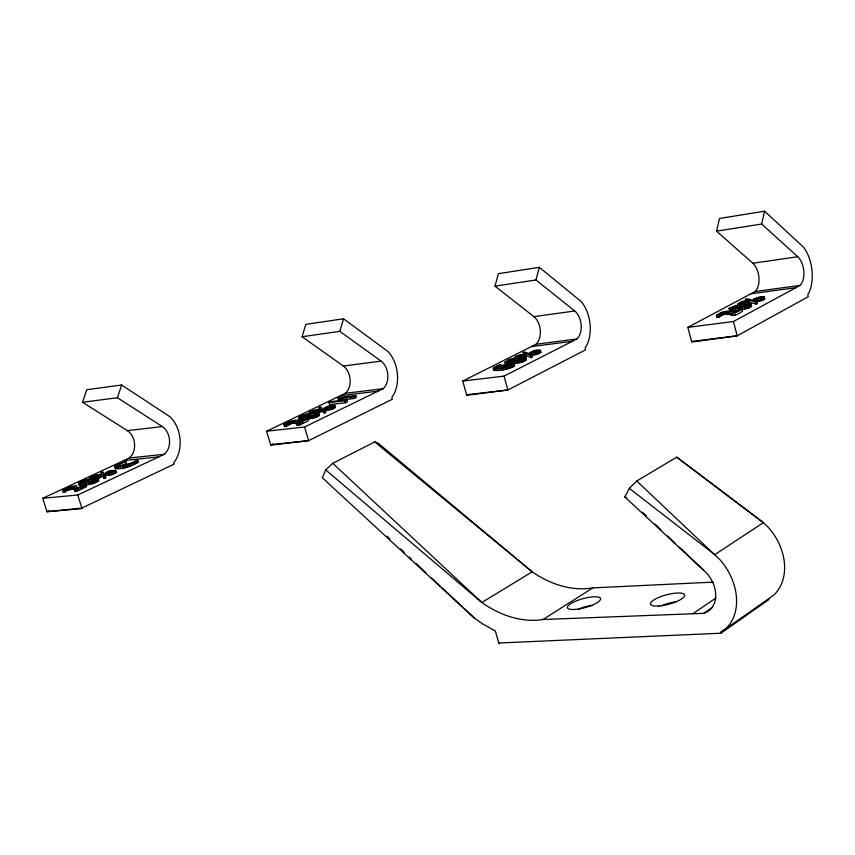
<?xml version="1.0" encoding="UTF-8"?>
<svg xmlns="http://www.w3.org/2000/svg" width="855" height="855" viewBox="0 0 855 855"><rect width="100%" height="100%" fill="white"/><g stroke="black" fill="none" stroke-linecap="round" stroke-linejoin="round"><path stroke-width="1.28" d="M298.128 420.361L298.726 422.947L298.128 420.361L295.916 420.029L289.086 421.825L283.935 424.561L284.544 426.602L286.404 426.399C288.605 424.796 295.905 420.436 296.674 424.903L299.496 425.074L308.388 420.756L307.287 417.251C291.491 419.88 302.659 414.162 310.141 413.36C326.054 410.689 314.864 416.46 307.287 417.251M504.942 362.178L512.562 361.964L513.139 364.038C516.73 362.456 527.482 363.364 525.761 357.497C521.176 357.422 504.023 357.572 505.519 364.241L507.774 364.604M526.295 359.88L525.761 357.497M505.519 364.241L504.984 361.868M62.447 490.353L71.873 486.249L76.629 485.758L76.116 487.521L77.089 488.12L85.928 484.614L86.569 486.655L76.811 491.23L74.663 491.219C75.283 483.257 68.56 487.703 64.168 490.193L62.447 490.353L63.088 492.384L64.809 492.224C66.53 488.419 76.608 490.578 74.278 487.083M283.935 424.561L285.794 424.358C287.996 422.765 295.296 418.405 296.065 422.851L298.887 423.022L307.789 418.715L299.432 422.071L298.288 421.868L298.117 420.906M687.826 327.39L733.44 321.523L800.12 285.367A16.384 9.213 82.2 0 0 803.818 271.206A16.384 9.213 82.2 0 0 797.747 256.724L761.655 224.031L764.584 211.196L719.525 218.463L716.533 231.128L752.86 263.265A16.16 9.298 82.2 0 1 758.941 277.533A16.16 9.298 82.2 0 1 755.179 291.523L687.826 327.39L691.727 342.032L737.202 335.823L808.232 296.706L807.751 294.847L809.439 291.587A31.133 17.517 82.2 0 0 803.486 247.17L764.584 211.196M462.715 381.063L504.023 376.104L576.943 338.965A15.978 10.046 82.4 0 0 581.144 324.996A15.978 10.046 82.4 0 0 574.742 310.985L535.957 279.97L539.302 267.337L498.39 273.664L494.992 286.147L533.905 316.649A15.764 10.1 82.4 0 1 540.307 330.458A15.764 10.1 82.4 0 1 536.053 344.255L462.715 381.063L466.755 395.288L507.923 389.987L585.611 349.834L585.109 348.038L586.99 344.8A30.363 19.099 82.4 0 0 581.111 301.473L539.302 267.337M756.237 299.485L761.356 298.363L764.413 296.728L759.304 297.048L753.341 299.261L756.237 299.485L756.793 301.601C757.904 301.644 767.02 299.592 763.804 298.619M738.399 306.026C736.187 301.623 749.696 298.277 749.44 303.504L748.649 304.049L748.093 301.943L748.948 301.195M728.909 308.484L731.816 309.018L737.78 308.324L738.335 310.451L730.106 311.081L728.909 308.484L735.899 305.566L749.429 303.557L748.777 301.067M339.809 331.355L343.528 318.787L388.02 351.565A29.925 20.541 82.8 0 1 393.877 394.251L391.814 397.49L392.338 399.253L308.602 440.646L270.757 445.188L266.589 431.219L345.399 393.268L383.158 388.704A15.743 10.805 82.8 0 0 387.817 374.811A15.743 10.805 82.8 0 0 381.095 361.109L339.809 331.355L302.061 336.742L305.823 324.344L343.528 318.787M121.634 385.007L86.772 389.688L82.529 402.267L117.424 397.746L121.634 385.007L170.006 416.77A30.021 22.572 83.8 0 1 175.948 459.563L173.661 462.876L174.046 464.126L81.856 508.084L47.42 511.675M105.892 475.241C103.733 470.592 112.871 470.442 115.607 470.357C118.279 474.814 106.896 475.946 106.223 474.803M105.261 473.221L110.616 472.687L115.607 470.357M90.79 479.602C86.868 474.386 106.993 473.178 97.32 476.481L97.951 478.501L100.772 477.176L100.655 476.534M76.629 485.758L77.142 488.771L76.501 486.73M713.38 582.116L592.804 587.898A104.192 76.736 59.9 0 1 532.195 571.824L378.166 443.157L374.736 441.907L332.745 463.292L325.702 469.951L322.356 477.785L474.162 617.93L482.466 623.808L495.344 630.99L499.021 643.804M498.433 365.662L499.01 367.725L501.468 366.752L500.891 364.69C494.607 366.09 494.404 369.253 500.175 366.763C503.659 364.401 507.988 363.546 512.113 363.065C522.619 367.105 495.013 372.524 493.998 369.745M307.886 419.281C311.07 417.828 321.181 418.234 318.573 412.783M493.805 370.14L493.228 368.067L494.072 367.18L500.891 364.69M305.417 417.561L306.015 419.591L301.12 420.051L299.314 419.57L298.887 417.197M325.702 469.951L481.835 602.508A106.736 76.982 60.1 0 0 543.043 619.501L703.633 613.356A27.285 20.424 55.9 0 0 715.71 595.208A27.285 20.424 55.9 0 0 703.462 570.082L624.823 496.926L629.333 488.365L636.719 481.012L676.722 457.179L763.387 522.651L768.367 527.45A50.541 38.603 55.6 0 1 773.604 595.219L720.712 632.347L720.947 633.213L498.786 643.003M118.866 464.308L119.476 466.306L126.604 463.314L125.984 461.326C104.994 469.427 131.756 464.928 135.913 460.279L137.708 460.086L138.328 462.095C132.226 465.708 121.292 470.474 115.585 467.942M115.34 468.38L114.72 466.381L115.671 465.387L125.984 461.326M529.747 352.816C540.884 345.505 546.559 354.462 531.201 355.135L530.624 353.083L529.747 352.816L530.314 354.868M540.392 350.219L536.128 352.175L530.624 353.083M524.211 355.37L524.778 357.422L525.836 356.642L525.184 354.44C509.131 355.456 514.186 361.002 525.184 354.44M493.228 368.067C499.833 368.858 508.96 367.511 514.069 363.279M719.215 317.194C721.396 314.544 725.361 314.041 728.631 313.935C733.056 317.44 738.421 313.956 742.535 311.22L741.98 309.083L739.735 309.382L734.263 312.321C728.642 309.831 721.385 311.252 716.415 315.356L716.982 317.494L719.215 317.194L718.649 315.068C720.84 312.417 724.794 311.915 728.065 311.797C732.5 315.292 737.854 311.808 741.98 309.083M98.817 480.606L98.101 478.276C94.531 475.957 68.176 484.422 84.421 483.203L85.051 485.234C88.813 484.272 97.673 483.545 98.261 480.093M82.678 483.406L83.309 485.437L79.761 485.458L79.536 484.55M84.421 483.203L93.238 481.13L98.101 478.276M737.78 308.324L742.001 307.522L742.567 309.649L749.397 307.64L751.609 306.24L750.947 303.824L749.429 303.557M729.796 310.215L729.572 310.889M742.001 307.522L748.841 305.513L750.947 303.824M324.291 408.006L328.822 405.986L334.658 405.302C336.849 410.058 327.657 409.951 324.9 410.186C322.591 405.836 332.862 409.246 334.658 405.302M316.852 411.276C301.559 415.487 313.593 408.722 319.631 409.641L320.23 411.832L317.451 413.296L316.852 411.276L319.631 409.641M716.982 317.494L717.762 316.703M512.562 361.964L520.246 360.276L525.718 357.818M317.023 415.958L316.083 416.577L315.484 414.536L316.425 413.724L314.555 413.564L305.972 414.761L301.067 416.866L308.815 416.353L315.484 414.536M114.72 466.381C122.393 467.578 130.997 464.083 137.708 460.086M720.712 632.347L725.639 628.831A51.834 38.817 55.9 0 0 719.846 559.608L636.719 481.012M720.947 633.213L768.923 599.558L768.698 598.714M703.633 613.356L712.418 607.339M692.796 613.772L715.902 598.03M511.536 366.934L512.327 366.432M543.043 619.501L592.804 587.898M114.356 473.189L112.817 473.905M99.255 477.55L97.705 478.276M748.499 302.146L756.173 304.059L757.466 303.365L756.91 301.238L746.682 298.726L745.4 299.41L745.945 301.505M745.4 299.41L755.617 301.943L756.91 301.238M95.931 481.814L92.308 483.225M523.645 354.579L523.078 352.538L530.57 355.595L531.981 354.878L532.558 356.941L531.137 357.657L524.714 355.017M523.078 352.538L524.468 351.833L531.981 354.878M133.038 464.383L134.096 463.859M266.589 431.219L304.572 427.019L383.158 388.704M270.757 445.188L273.162 444.012M344.533 400.439L346.809 399.338L354.333 398.451L356.353 397.468L355.776 395.459L339.905 397.351L337.875 398.334L338.462 400.332L340.685 400.065M318.626 407.472L323.799 411.105L325.338 410.357L325.937 412.388L324.398 413.136L319.225 409.481L318.626 407.472L320.144 406.734L325.338 410.357M328.993 402.62L344.875 400.738L346.916 399.745L347.504 401.765L345.463 402.748L329.581 404.618L328.993 402.62L331.045 401.626L337.714 400.835L344.544 397.543L337.875 398.334M346.916 399.745L339.403 400.642L346.232 397.34L353.746 396.442L355.776 395.459M300.03 424.123L303.279 422.541M77.762 495.013L82.027 508.618L46.993 511.718L42.75 498.294L77.762 495.013L164.267 454.283A15.796 11.874 83.8 0 0 169.525 440.165A15.796 11.874 83.8 0 0 162.311 426.56L117.424 397.746M46.993 511.718L49.387 510.585M74.022 489.167L76.17 489.188L85.928 484.614M104.064 478.576L103.434 476.556L105.122 475.765L105.753 477.785L104.064 478.576L100.655 472.206L102.311 471.426L105.122 475.765M77.73 490.161L84.848 486.816M747.869 307.704L748.595 307.362M42.75 498.294L129.287 457.991L164.267 454.283M287.504 424.807L289.695 423.856M508.8 360.404L507.314 361.494L517.371 360.511L523.442 358.363L510.766 359.763L508.8 360.404L509.377 362.467M748.093 301.943L742.867 303.611L737.844 303.91M720.07 315.388L721.096 314.95M83.042 480.991L80.969 482.241L89.273 481.739L95.781 479.26L91.688 479.174L84.014 480.638L83.042 480.991L83.672 483.011M504.119 365.309L501.714 366.784L507.528 366.09L511.76 364.038L504.119 365.309L504.696 367.372M762.874 299.742L760.929 300.394M67.673 489.926L68.86 489.455M327.412 406.734C321.897 409.908 342.684 403.592 327.412 406.734L328.01 408.743M328.427 409.545L332.969 408.423M108.638 471.704C102.739 475.188 122.917 468.636 108.638 471.704L109.258 473.713M510.83 367.255L509.12 367.874M521.55 361.686L522.458 361.355M304.818 415.06L305.417 417.08L303.429 417.732L302.83 415.712M314.33 417.272L315.271 416.93M128.849 466.018L130.313 465.515M90.16 477.592L97.32 476.481M722.208 314.533L723.416 314.138M70.067 489.017L71.307 488.611M290.86 423.428L293.276 422.701M92.319 481.205L84.645 482.658L84.014 480.638M511.953 359.463L512.53 361.515L510.285 362.125L509.708 360.073M734.605 306.379L731.26 307.918L742.664 306.849L748.681 304.69L734.605 306.379L735.161 308.495M757.306 297.893C748.168 301.601 773.444 295.082 757.306 297.893L757.851 299.998M313.539 410.742C304.017 414.568 327.294 408.551 313.539 410.742L314.127 412.762M94.691 475.733C84.314 479.762 108.072 473.798 94.691 475.733L95.311 477.753M741.873 302.349C732.692 306.069 757.936 299.571 741.873 302.349L742.429 304.455M125.771 466.873L127.32 466.467M519.284 362.296L520.492 361.996M744.641 308.666L745.891 308.356M313.272 417.582L310.814 418.148M724.666 313.785L727.103 313.251M87.531 481.408L89.347 480.97M535.155 350.978C521.497 354.943 548.75 349.61 535.155 350.978L535.722 353.019M743.027 307.041L736.401 308.174L735.845 306.058M520.054 355.338C506.406 359.314 533.573 354.002 520.054 355.338L520.62 357.39M535.519 354.12L539.249 352.869L538.415 352.677M314.213 415.68L306.571 416.791L305.972 414.761M110.477 474.482L111.695 474.226M89.903 483.77L91.154 483.502M518.664 360.479L513.855 361.227L513.278 359.175M122.799 467.45L124.264 467.193M716.533 231.128L761.655 224.031M758.022 300.939L759.539 300.693M510.157 366.111L508.233 366.421L507.197 362.541M494.992 286.147L535.957 279.97M752.86 263.265L797.747 256.724M533.905 316.649L574.742 310.985M755.179 291.523L800.12 285.367M750.904 293.799L795.898 287.665M716.415 315.356L718.649 315.068M302.061 336.742L343.379 366.026L381.095 361.109M536.053 344.255L576.943 338.965M531.404 346.585L572.316 341.316M691.577 341.476L737.202 335.823L733.44 321.523M340.408 395.673L378.177 391.13M349.748 398.248L352.388 397.938M82.529 402.267L127.374 430.631L162.311 426.56M466.595 394.754L507.923 389.987L504.023 376.104M270.597 444.653L308.602 440.646L304.572 427.019M123.793 460.546L158.784 456.859M136.533 462.277L138.328 462.095M519.69 360.372L521.732 360.169L521.155 358.106M503.819 368.997L502.291 368.858M532.216 354.419L532.922 354.44M297.711 421.996L298.726 422.402M540.071 352.004L540.959 352.26M525.173 359.218L526.338 359.56M334.604 407.162L335.246 407.322M76.704 487.649L77.399 488.141M319.588 411.501L320.23 411.832M318.541 414.664L319.407 415.081M750.947 305.759L751.609 306.24M624.823 496.926L626.736 497.717M676.722 457.179L763.387 522.651L714.78 554.649L629.333 488.365M374.736 441.907L532.195 571.824L481.835 602.508L332.745 463.292M387.026 536.171L389.933 538.896M400.589 548.889L404.458 552.522M409.299 557.065L411.234 558.881M416.075 563.424L425.758 572.508M431.572 577.959L440.282 586.135M442.217 587.951L474.162 617.93M642.49 512.166L646.359 515.843M655.069 524.115L660.872 529.63M667.648 536.064L675.397 543.417M679.265 547.104L703.462 570.082M74.663 491.219L74.203 487.478M105.753 477.785L102.311 471.426M100.655 472.206L103.434 476.556M76.17 489.188L76.811 491.23M74.064 486.816L74.706 488.857M74.438 489.349L75.08 491.401M73.551 486.698L74.182 488.739M72.739 486.73L73.37 488.761M71.435 486.933L72.077 488.964M69.982 487.297L70.623 489.327M68.486 487.81L69.116 489.84M67.021 488.419L67.652 490.449M65.45 489.263L66.092 491.294M64.168 490.193L64.809 492.224M97.865 478.971L98.496 480.991M96.433 476.78L97.064 478.8M97.149 479.441L97.791 481.483M96.049 480.018L96.679 482.049M94.242 479.003L95.343 482.626M93.238 481.13L93.868 483.161M90.512 477.154L91.143 479.163M90.235 477.4L90.865 479.409M91.603 481.643L92.244 483.684M89.828 482.135L90.459 484.165M88.781 479.548L89.412 481.568M87.456 479.773L88.086 481.793M87.99 482.562L88.631 484.593M86.227 480.029L86.857 482.049M86.184 482.915L86.825 484.956M85.073 480.318L85.703 482.338M81.129 483.524L81.759 485.555M79.943 483.535L80.573 485.555M79.12 483.428L79.761 485.458M78.596 482.925L79.226 484.945M78.671 483.225L79.301 485.245M76.309 487.061L76.939 489.103M120.213 466.509L120.833 468.508M118.097 464.778L118.717 466.777M118.353 466.745L118.973 468.754M116.75 466.862L117.37 468.871M115.607 466.841L116.227 468.839M114.933 466.68L115.553 468.679M115.532 470.549L116.162 472.569M115.254 470.795L115.874 472.804M114.068 471.436L114.688 473.456M112.433 472.11L113.063 474.13M111.556 472.409L112.176 474.429M110.616 472.687L111.246 474.707M109.761 471.383L110.381 473.392M108.767 473.125L109.397 475.145M107.025 473.381L107.655 475.401M105.742 473.424L106.362 475.444M105.325 473.029L105.956 475.049M100.505 474.717L101.05 476.93M100.142 475.156L100.772 477.176M98.945 475.808L99.575 477.827M137.014 460.599L137.634 462.598M136.127 461.134L136.747 463.143M135.037 461.721L135.656 463.731M133.765 462.352L134.385 464.351M131.905 463.175L132.525 465.173M130.003 463.923L130.623 465.932M128.058 464.607L128.678 466.616M126.059 465.216L126.679 467.225M124.071 465.74L124.691 467.749M122.126 466.178L122.746 468.177M119.967 463.763L120.587 465.751M285.794 424.358L286.404 426.399M308.634 414.248L309.232 416.267M309.157 416.866L309.756 418.907M307.255 414.493L307.853 416.513M303.76 415.37L304.359 417.4M303.546 417.806L304.156 419.837M301.997 416.064L302.595 418.095M301.847 417.967L302.456 419.997M300.511 418.02L301.12 420.051M299.549 417.967L300.148 419.997M298.94 417.806L299.539 419.837M298.705 417.55L299.314 419.57M298.887 423.022L299.496 425.074M298.053 421.194L298.662 423.236M297.016 423.236L297.626 425.288M295.777 421.291L297.059 425.149M295.413 421.077L296.012 423.118M294.772 420.991L295.381 423.033M293.863 421.045L294.473 423.086M292.496 421.269L293.094 423.31M291.021 421.643L291.63 423.685M289.567 422.135L290.166 424.176M288.199 422.723L288.798 424.764M286.82 423.514L287.43 425.544M331.9 406.927L332.488 408.957M331.516 406.745L332.103 408.776M331.035 407.226L331.633 409.246M330.115 407.493L330.703 409.524M328.224 407.942L328.812 409.973M326.375 408.23L326.973 410.261M324.943 408.327L325.541 410.347M324.483 407.782L324.9 410.186M323.799 411.105L324.398 413.136M319.428 410.037L320.026 412.057M318.381 410.635L318.979 412.666M318.637 413.393L319.236 415.434M318.049 413.831L318.648 415.872M317.066 414.365L317.665 416.406M315.987 411.565L316.585 413.596M315.068 411.843L316.083 415.583M315.826 414.91L316.435 416.951M314.555 413.564L315.153 415.594M314.416 415.434L315.014 417.475M312.812 415.947L313.411 417.977M309.905 412.666L310.504 414.696M311.028 416.428L311.637 418.469M309.478 412.121L310.076 414.141M309.286 412.345L309.884 414.525M353.746 396.442L354.333 398.451M346.232 397.34L346.809 399.338M344.875 400.738L345.463 402.748M334.668 405.462L335.256 407.493M334.465 405.687L335.053 407.707M333.418 406.285L334.016 408.316M496.787 366.4L497.364 368.473M496.958 368.452L497.535 370.525M495.366 368.537L495.943 370.61M494.211 368.505L494.788 370.578M493.495 368.345L494.072 370.418M520.246 360.276L520.823 362.349M518.44 360.767L519.017 362.841M516.505 361.227L517.083 363.3M514.742 358.908L515.319 360.96M514.55 361.633L515.127 363.696M513.93 363.845L514.507 365.929M513.043 363.033L513.983 366.325M512.562 364.711L513.139 366.784M510.766 359.763L511.343 361.815M510.553 362.253L511.611 366.004M511.343 365.267L511.921 367.351M509.954 365.801L510.542 367.885M508.404 366.314L508.982 368.398M506.075 362.531L506.652 364.583M506.684 366.795L507.272 368.879M505.316 362.402L505.893 364.465M505.797 364.775L506.374 366.848M504.856 367.233L505.433 369.317M502.964 367.618L503.542 369.702M501.009 367.96L501.586 370.033M498.989 368.238L499.577 370.311M540.307 350.069L540.83 352.463M539.355 350.988L539.922 353.04M537.902 351.608L538.468 353.66M537.058 351.897L537.624 353.949M536.128 352.175L536.694 354.227M534.183 352.634L534.749 354.686M532.216 352.955L532.783 355.007M529.865 352.623L530.442 354.665M530.57 355.595L531.137 357.657M525.13 354.793L525.697 356.845M525.376 357.272L525.953 359.335M525.259 358.224L525.836 360.286M524.372 358.737L524.949 360.799M522.758 355.99L523.324 358.042M523.207 359.26L523.784 361.323M521.443 355.124L522.01 357.176M521.839 359.773L522.416 361.847M733.505 308.89L734.071 311.017M734.477 313.122L735.033 315.26M731.816 309.018L732.372 311.145M732.233 313.411L732.788 315.559M730.501 309.05L731.057 311.167M731.356 313.336L731.923 315.484M729.24 308.099L730.106 311.081M729.197 312.214L729.764 314.351M728.749 311.947L729.304 314.074M728.065 311.797L728.631 313.935M727.156 311.776L727.723 313.913M726.023 311.883L726.59 314.009M724.442 312.15L725.008 314.277M722.892 312.556L723.448 314.683M721.449 313.048L722.015 315.174M720.231 313.603L720.786 315.73M719.173 314.319L719.739 316.446M755.617 301.943L756.173 304.059M754.452 299.656L755.008 301.762M753.479 299.571L754.024 301.687M750.722 304.508L751.278 306.635M749.942 304.989L750.498 307.127M748.841 305.513L749.397 307.64M747.099 304.455L747.655 306.571M747.494 306.026L748.05 308.153M745.891 304.53L746.447 306.646M745.891 306.539L746.447 308.666M744.032 307.041L744.587 309.168M739.917 307.95L740.483 310.076M738.816 305.47L739.372 307.586M738.015 304.049L738.56 306.154M737.245 305.759L737.801 307.875M735.578 308.644L736.134 310.771M764.242 296.589L764.915 299.026M763.579 297.465L764.124 299.571M762.2 298.074L762.745 300.191M761.655 297.187L762.2 299.293M761.356 298.363L761.901 300.479M760.405 298.641L760.961 300.757M758.364 299.132L758.919 301.238M127.374 430.631A15.593 11.874 83.8 0 1 134.566 444.044A15.593 11.874 83.8 0 1 129.287 457.991M343.379 366.026A15.54 10.837 82.8 0 1 350.101 379.535A15.54 10.837 82.8 0 1 345.399 393.268M579.006 609.038A11.457 3.089 -15.5 0 1 592.43 605.543M661.535 605.885A11.767 3.249 -15 0 1 675.279 602.059M574.143 609.487A17.196 4.596 -15.5 0 0 600.499 599.43A17.196 4.596 -15.5 0 0 577.328 600.499A17.196 4.596 -15.5 0 0 574.143 609.487M658.767 605.992A17.677 4.841 -15 0 0 684.663 595.39A17.677 4.841 -15 0 0 659.205 597.228A17.677 4.841 -15 0 0 658.767 605.992"/></g></svg>
